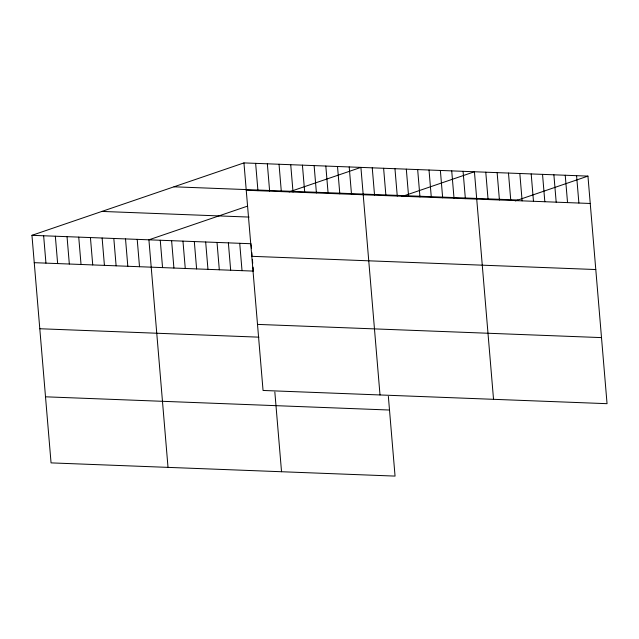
<?xml version="1.0" encoding="UTF-8"?>
<svg xmlns="http://www.w3.org/2000/svg" width="639" height="639" viewBox="0 0 639 639"><rect width="100%" height="100%" fill="white"/><g stroke="black" fill="none" stroke-linecap="round" stroke-linejoin="round"><path stroke-width="0.96" d="M388.36 396.42L395.054 476.095L51.056 462.884L31.95 235.32L243.946 162.905L587.944 176.116L607.05 403.68L263.052 390.461L243.946 162.905M247.341 206.189L148.911 239.817L168.017 467.373M289.163 191.9L360.907 167.394L380.013 394.958M401.795 196.564L474.426 171.755L493.532 399.319M515.314 200.934L587.944 176.116M173.992 186.804L517.981 200.015M246.247 190.254L590.236 203.474M101.913 211.421L249.138 217.076M31.95 235.32L251.071 243.739M251.79 256.319L595.788 269.538M34.25 262.677L253.371 271.096L253.044 267.182M257.509 324.396L601.499 337.608M39.794 328.742L258.923 337.16M45.513 396.811L389.502 410.03M576.586 175.685L578.886 203.034M565.235 175.246L567.536 202.595M553.885 174.814L556.186 202.164M542.535 174.375L544.827 201.724M531.185 173.936L533.477 201.293M519.826 173.504L522.127 200.854M508.476 173.065L510.777 200.414M497.126 172.634L499.426 199.983M485.776 172.195L488.068 199.544M463.075 171.324L465.368 198.673M451.717 170.885L454.017 198.234M440.367 170.445L442.667 197.802M429.017 170.014L431.309 197.363M417.666 169.575L419.959 196.932M406.316 169.143L408.609 196.492M394.958 168.704L397.258 196.053M383.608 168.265L385.908 195.622M372.257 167.833L374.55 195.183M349.206 166.947L351.506 194.296M337.512 166.499L339.812 193.849M325.818 166.044L328.119 193.401M314.124 165.597L316.417 192.946M302.423 165.15L304.723 192.499M290.729 164.702L293.029 192.051M279.035 164.247L281.328 191.604M267.342 163.8L269.634 191.149M255.64 163.352L257.94 190.702M274.842 392.05L281.535 471.734M251.159 244.721L251.486 248.627M251.814 252.533L252.062 255.464M252.389 259.37L252.717 263.276M239.721 243.307L242.021 270.656M228.371 242.868L230.671 270.217M217.02 242.429L219.313 269.786M205.67 241.997L207.963 269.346M194.312 241.558L196.612 268.915M182.962 241.127L185.262 268.476M171.611 240.687L173.912 268.037M160.261 240.248L162.554 267.605M137.209 239.369L139.51 266.719M125.516 238.914L127.816 266.271M113.822 238.467L116.114 265.816M102.128 238.02L104.421 265.369M90.426 237.572L92.727 264.921M78.733 237.117L81.033 264.474M67.039 236.67L69.331 264.019M55.345 236.222L57.638 263.572M43.644 235.767L45.944 263.124"/></g></svg>
